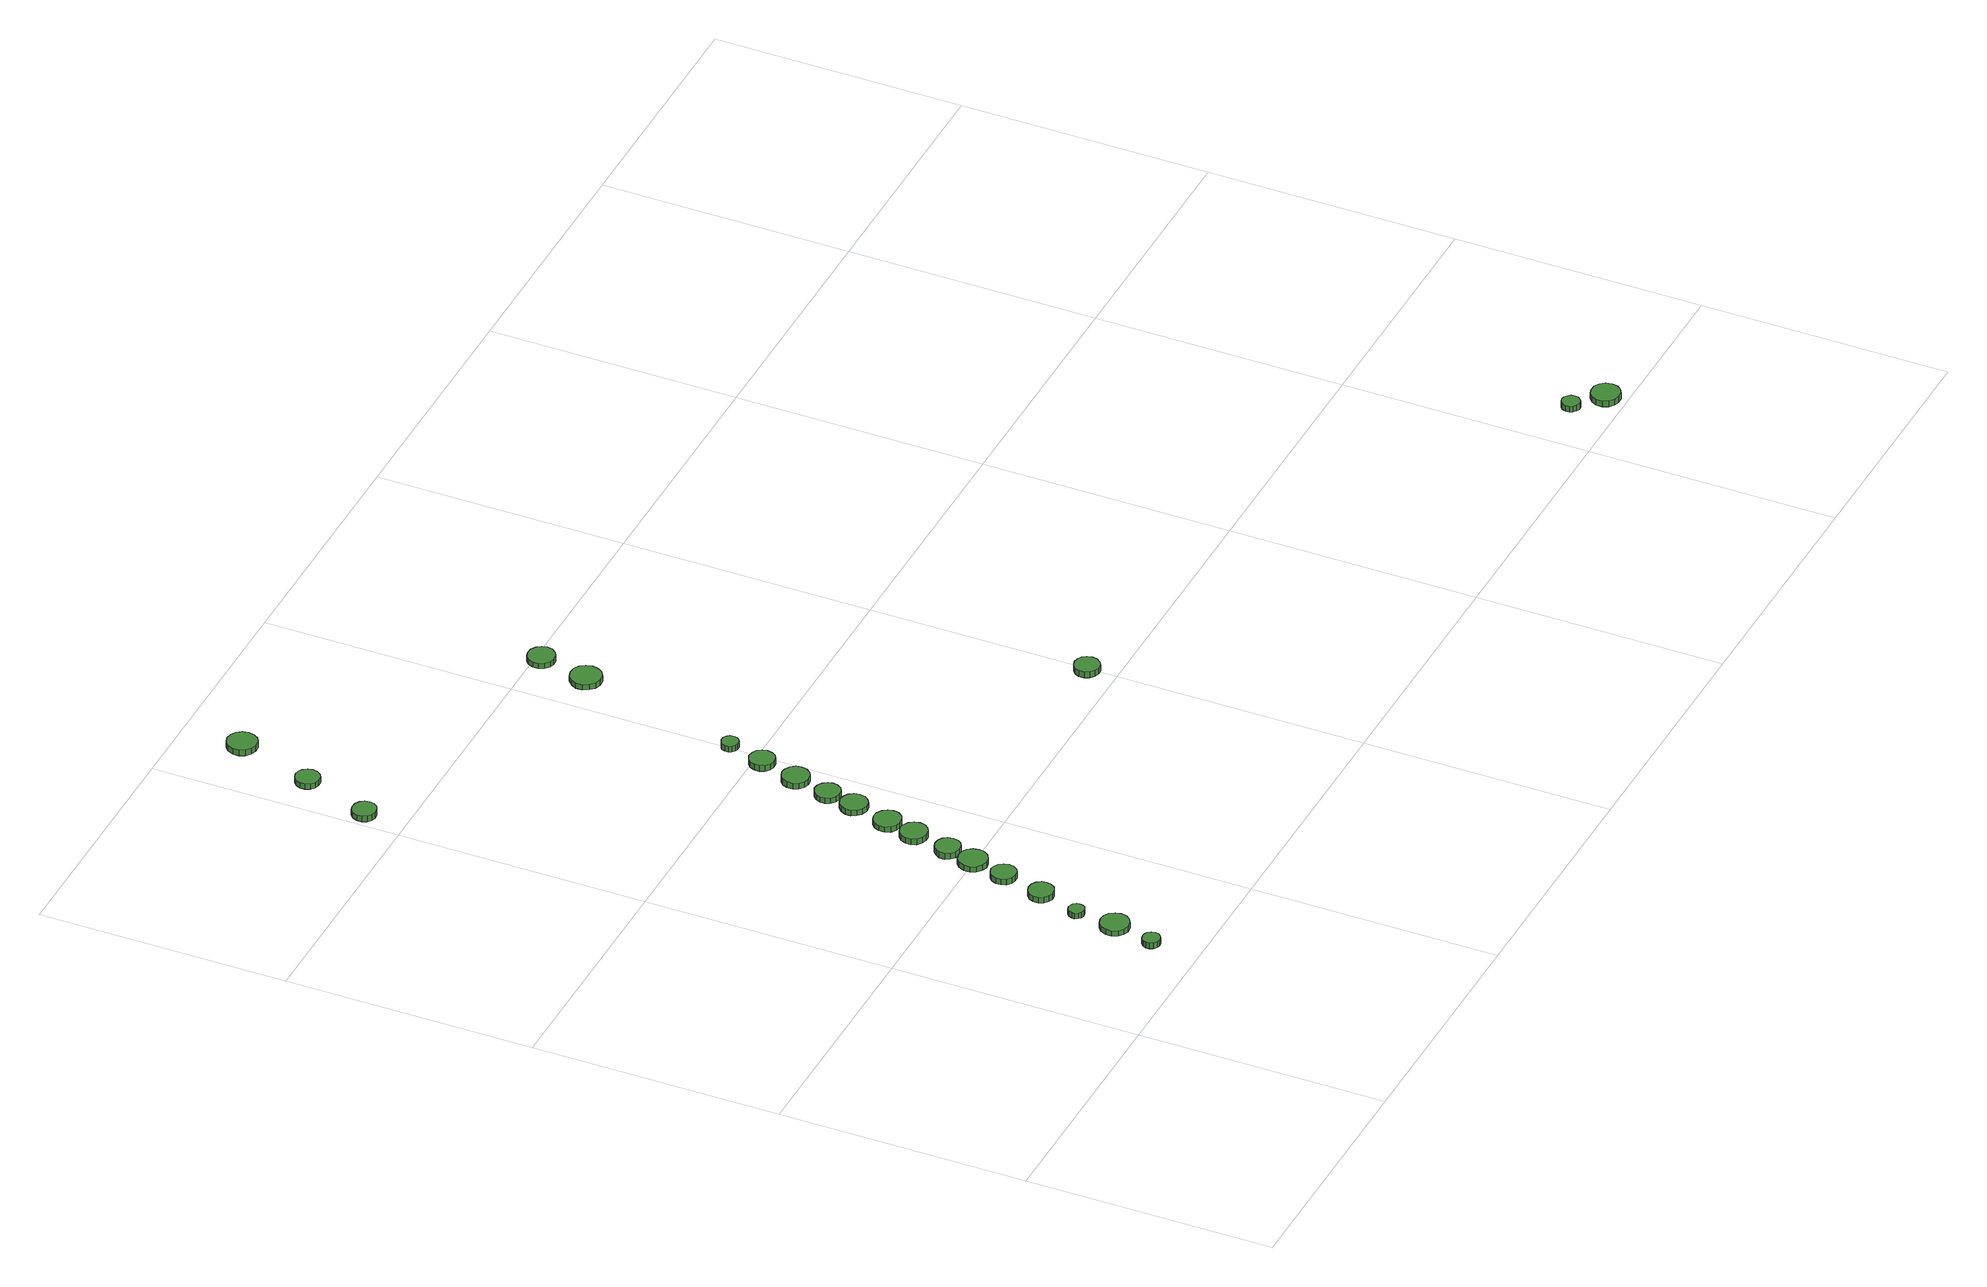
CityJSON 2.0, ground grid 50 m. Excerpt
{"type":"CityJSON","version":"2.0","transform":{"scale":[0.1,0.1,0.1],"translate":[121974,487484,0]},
"CityObjects":{
"tree1":{"type":"SolitaryVegetationObject","attributes":{"function":"something"},"geometry":[{"type":"MultiSurface","lod":"1","boundaries":[[[0,1,2,3,4,5,6,7,8,9,10,11,12,13,14]],[[15,16,17,18,19,20,21,22,23,24,25,26,27,28,29]],[[0,29,28,1]],[[1,28,27,2]],[[2,27,26,3]],[[3,26,25,4]],[[4,25,24,5]],[[5,24,23,6]],[[6,23,22,7]],[[7,22,21,8]],[[8,21,20,9]],[[9,20,19,10]],[[10,19,18,11]],[[11,18,17,12]],[[12,17,16,13]],[[13,16,15,14]],[[14,15,29,0]]]}]},
"tree2":{"type":"SolitaryVegetationObject","attributes":{"function":"something"},"geometry":[{"type":"MultiSurface","lod":"1","boundaries":[[[30,31,32,33,34,35,36,37,38,39,40,41,42,43,44]],[[45,46,47,48,49,50,51,52,53,54,55,56,57,58,59]],[[30,59,58,31]],[[31,58,57,32]],[[32,57,56,33]],[[33,56,55,34]],[[34,55,54,35]],[[35,54,53,36]],[[36,53,52,37]],[[37,52,51,38]],[[38,51,50,39]],[[39,50,49,40]],[[40,49,48,41]],[[41,48,47,42]],[[42,47,46,43]],[[43,46,45,44]],[[44,45,59,30]]]}]},
"tree3":{"type":"SolitaryVegetationObject","attributes":{"function":"something"},"geometry":[{"type":"MultiSurface","lod":"1","boundaries":[[[60,61,62,63,64,65,66,67,68,69,70,71,72,73,74]],[[75,76,77,78,79,80,81,82,83,84,85,86,87,88,89]],[[60,89,88,61]],[[61,88,87,62]],[[62,87,86,63]],[[63,86,85,64]],[[64,85,84,65]],[[65,84,83,66]],[[66,83,82,67]],[[67,82,81,68]],[[68,81,80,69]],[[69,80,79,70]],[[70,79,78,71]],[[71,78,77,72]],[[72,77,76,73]],[[73,76,75,74]],[[74,75,89,60]]]}]},
"tree4":{"type":"SolitaryVegetationObject","attributes":{"function":"something"},"geometry":[{"type":"MultiSurface","lod":"1","boundaries":[[[90,91,92,93,94,95,96,97,98,99,100,101,102,103,104]],[[105,106,107,108,109,110,111,112,113,114,115,116,117,118,119]],[[90,119,118,91]],[[91,118,117,92]],[[92,117,116,93]],[[93,116,115,94]],[[94,115,114,95]],[[95,114,113,96]],[[96,113,112,97]],[[97,112,111,98]],[[98,111,110,99]],[[99,110,109,100]],[[100,109,108,101]],[[101,108,107,102]],[[102,107,106,103]],[[103,106,105,104]],[[104,105,119,90]]]}]},
"tree5":{"type":"SolitaryVegetationObject","attributes":{"function":"something"},"geometry":[{"type":"MultiSurface","lod":"1","boundaries":[[[120,121,122,123,124,125,126,127,128,129,130,131,132,133,134]],[[135,136,137,138,139,140,141,142,143,144,145,146,147,148,149]],[[120,149,148,121]],[[121,148,147,122]],[[122,147,146,123]],[[123,146,145,124]],[[124,145,144,125]],[[125,144,143,126]],[[126,143,142,127]],[[127,142,141,128]],[[128,141,140,129]],[[129,140,139,130]],[[130,139,138,131]],[[131,138,137,132]],[[132,137,136,133]],[[133,136,135,134]],[[134,135,149,120]]]}]},
"tree6":{"type":"SolitaryVegetationObject","attributes":{"function":"something"},"geometry":[{"type":"MultiSurface","lod":"1","boundaries":[[[150,151,152,153,154,155,156,157,158,159,160,161,162,163,164]],[[165,166,167,168,169,170,171,172,173,174,175,176,177,178,179]],[[150,179,178,151]],[[151,178,177,152]],[[152,177,176,153]],[[153,176,175,154]],[[154,175,174,155]],[[155,174,173,156]],[[156,173,172,157]],[[157,172,171,158]],[[158,171,170,159]],[[159,170,169,160]],[[160,169,168,161]],[[161,168,167,162]],[[162,167,166,163]],[[163,166,165,164]],[[164,165,179,150]]]}]},
"tree7":{"type":"SolitaryVegetationObject","attributes":{"function":"something"},"geometry":[{"type":"MultiSurface","lod":"1","boundaries":[[[180,181,182,183,184,185,186,187,188,189,190,191,192,193,194]],[[195,196,197,198,199,200,201,202,203,204,205,206,207,208,209]],[[180,209,208,181]],[[181,208,207,182]],[[182,207,206,183]],[[183,206,205,184]],[[184,205,204,185]],[[185,204,203,186]],[[186,203,202,187]],[[187,202,201,188]],[[188,201,200,189]],[[189,200,199,190]],[[190,199,198,191]],[[191,198,197,192]],[[192,197,196,193]],[[193,196,195,194]],[[194,195,209,180]]]}]},
"tree8":{"type":"SolitaryVegetationObject","attributes":{"function":"something"},"geometry":[{"type":"MultiSurface","lod":"1","boundaries":[[[210,211,212,213,214,215,216,217,218,219,220,221,222,223,224]],[[225,226,227,228,229,230,231,232,233,234,235,236,237,238,239]],[[210,239,238,211]],[[211,238,237,212]],[[212,237,236,213]],[[213,236,235,214]],[[214,235,234,215]],[[215,234,233,216]],[[216,233,232,217]],[[217,232,231,218]],[[218,231,230,219]],[[219,230,229,220]],[[220,229,228,221]],[[221,228,227,222]],[[222,227,226,223]],[[223,226,225,224]],[[224,225,239,210]]]}]},
"tree9":{"type":"SolitaryVegetationObject","attributes":{"function":"something"},"geometry":[{"type":"MultiSurface","lod":"1","boundaries":[[[240,241,242,243,244,245,246,247,248,249,250,251,252,253,254]],[[255,256,257,258,259,260,261,262,263,264,265,266,267,268,269]],[[240,269,268,241]],[[241,268,267,242]],[[242,267,266,243]],[[243,266,265,244]],[[244,265,264,245]],[[245,264,263,246]],[[246,263,262,247]],[[247,262,261,248]],[[248,261,260,249]],[[249,260,259,250]],[[250,259,258,251]],[[251,258,257,252]],[[252,257,256,253]],[[253,256,255,254]],[[254,255,269,240]]]}]},
"tree10":{"type":"SolitaryVegetationObject","attributes":{"function":"something"},"geometry":[{"type":"MultiSurface","lod":"1","boundaries":[[[270,271,272,273,274,275,276,277,278,279,280,281,282,283,284]],[[285,286,287,288,289,290,291,292,293,294,295,296,297,298,299]],[[270,299,298,271]],[[271,298,297,272]],[[272,297,296,273]],[[273,296,295,274]],[[274,295,294,275]],[[275,294,293,276]],[[276,293,292,277]],[[277,292,291,278]],[[278,291,290,279]],[[279,290,289,280]],[[280,289,288,281]],[[281,288,287,282]],[[282,287,286,283]],[[283,286,285,284]],[[284,285,299,270]]]}]},
"tree11":{"type":"SolitaryVegetationObject","attributes":{"function":"something"},"geometry":[{"type":"MultiSurface","lod":"1","boundaries":[[[300,301,302,303,304,305,306,307,308,309,310,311,312,313,314]],[[315,316,317,318,319,320,321,322,323,324,325,326,327,328,329]],[[300,329,328,301]],[[301,328,327,302]],[[302,327,326,303]],[[303,326,325,304]],[[304,325,324,305]],[[305,324,323,306]],[[306,323,322,307]],[[307,322,321,308]],[[308,321,320,309]],[[309,320,319,310]],[[310,319,318,311]],[[311,318,317,312]],[[312,317,316,313]],[[313,316,315,314]],[[314,315,329,300]]]}]},
"tree12":{"type":"SolitaryVegetationObject","attributes":{"function":"something"},"geometry":[{"type":"MultiSurface","lod":"1","boundaries":[[[330,331,332,333,334,335,336,337,338,339,340,341,342,343,344]],[[345,346,347,348,349,350,351,352,353,354,355,356,357,358,359]],[[330,359,358,331]],[[331,358,357,332]],[[332,357,356,333]],[[333,356,355,334]],[[334,355,354,335]],[[335,354,353,336]],[[336,353,352,337]],[[337,352,351,338]],[[338,351,350,339]],[[339,350,349,340]],[[340,349,348,341]],[[341,348,347,342]],[[342,347,346,343]],[[343,346,345,344]],[[344,345,359,330]]]}]},
"tree13":{"type":"SolitaryVegetationObject","attributes":{"function":"something"},"geometry":[{"type":"MultiSurface","lod":"1","boundaries":[[[360,361,362,363,364,365,366,367,368,369,370,371,372,373,374]],[[375,376,377,378,379,380,381,382,383,384,385,386,387,388,389]],[[360,389,388,361]],[[361,388,387,362]],[[362,387,386,363]],[[363,386,385,364]],[[364,385,384,365]],[[365,384,383,366]],[[366,383,382,367]],[[367,382,381,368]],[[368,381,380,369]],[[369,380,379,370]],[[370,379,378,371]],[[371,378,377,372]],[[372,377,376,373]],[[373,376,375,374]],[[374,375,389,360]]]}]},
"tree14":{"type":"SolitaryVegetationObject","attributes":{"function":"something"},"geometry":[{"type":"MultiSurface","lod":"1","boundaries":[[[390,391,392,393,394,395,396,397,398,399,400,401,402,403,404]],[[405,406,407,408,409,410,411,412,413,414,415,416,417,418,419]],[[390,419,418,391]],[[391,418,417,392]],[[392,417,416,393]],[[393,416,415,394]],[[394,415,414,395]],[[395,414,413,396]],[[396,413,412,397]],[[397,412,411,398]],[[398,411,410,399]],[[399,410,409,400]],[[400,409,408,401]],[[401,408,407,402]],[[402,407,406,403]],[[403,406,405,404]],[[404,405,419,390]]]}]},
"tree15":{"type":"SolitaryVegetationObject","attributes":{"function":"something"},"geometry":[{"type":"MultiSurface","lod":"1","boundaries":[[[420,421,422,423,424,425,426,427,428,429,430,431,432,433,434]],[[435,436,437,438,439,440,441,442,443,444,445,446,447,448,449]],[[420,449,448,421]],[[421,448,447,422]],[[422,447,446,423]],[[423,446,445,424]],[[424,445,444,425]],[[425,444,443,426]],[[426,443,442,427]],[[427,442,441,428]],[[428,441,440,429]],[[429,440,439,430]],[[430,439,438,431]],[[431,438,437,432]],[[432,437,436,433]],[[433,436,435,434]],[[434,435,449,420]]]}]},
"tree16":{"type":"SolitaryVegetationObject","attributes":{"function":"something"},"geometry":[{"type":"MultiSurface","lod":"1","boundaries":[[[450,451,452,453,454,455,456,457,458,459,460,461,462,463,464]],[[465,466,467,468,469,470,471,472,473,474,475,476,477,478,479]],[[450,479,478,451]],[[451,478,477,452]],[[452,477,476,453]],[[453,476,475,454]],[[454,475,474,455]],[[455,474,473,456]],[[456,473,472,457]],[[457,472,471,458]],[[458,471,470,459]],[[459,470,469,460]],[[460,469,468,461]],[[461,468,467,462]],[[462,467,466,463]],[[463,466,465,464]],[[464,465,479,450]]]}]},
"tree17":{"type":"SolitaryVegetationObject","attributes":{"function":"something"},"geometry":[{"type":"MultiSurface","lod":"1","boundaries":[[[480,481,482,483,484,485,486,487,488,489,490,491,492,493,494]],[[495,496,497,498,499,500,501,502,503,504,505,506,507,508,509]],[[480,509,508,481]],[[481,508,507,482]],[[482,507,506,483]],[[483,506,505,484]],[[484,505,504,485]],[[485,504,503,486]],[[486,503,502,487]],[[487,502,501,488]],[[488,501,500,489]],[[489,500,499,490]],[[490,499,498,491]],[[491,498,497,492]],[[492,497,496,493]],[[493,496,495,494]],[[494,495,509,480]]]}]},
"tree18":{"type":"SolitaryVegetationObject","attributes":{"function":"something"},"geometry":[{"type":"MultiSurface","lod":"1","boundaries":[[[510,511,512,513,514,515,516,517,518,519,520,521,522,523,524]],[[525,526,527,528,529,530,531,532,533,534,535,536,537,538,539]],[[510,539,538,511]],[[511,538,537,512]],[[512,537,536,513]],[[513,536,535,514]],[[514,535,534,515]],[[515,534,533,516]],[[516,533,532,517]],[[517,532,531,518]],[[518,531,530,519]],[[519,530,529,520]],[[520,529,528,521]],[[521,528,527,522]],[[522,527,526,523]],[[523,526,525,524]],[[524,525,539,510]]]}]},
"tree19":{"type":"SolitaryVegetationObject","attributes":{"function":"something"},"geometry":[{"type":"MultiSurface","lod":"1","boundaries":[[[540,541,542,543,544,545,546,547,548,549,550,551,552,553,554]],[[555,556,557,558,559,560,561,562,563,564,565,566,567,568,569]],[[540,569,568,541]],[[541,568,567,542]],[[542,567,566,543]],[[543,566,565,544]],[[544,565,564,545]],[[545,564,563,546]],[[546,563,562,547]],[[547,562,561,548]],[[548,561,560,549]],[[549,560,559,550]],[[550,559,558,551]],[[551,558,557,552]],[[552,557,556,553]],[[553,556,555,554]],[[554,555,569,540]]]}]},
"tree20":{"type":"SolitaryVegetationObject","attributes":{"function":"something"},"geometry":[{"type":"MultiSurface","lod":"1","boundaries":[[[570,571,572,573,574,575,576,577,578,579,580,581,582,583,584]],[[585,586,587,588,589,590,591,592,593,594,595,596,597,598,599]],[[570,599,598,571]],[[571,598,597,572]],[[572,597,596,573]],[[573,596,595,574]],[[574,595,594,575]],[[575,594,593,576]],[[576,593,592,577]],[[577,592,591,578]],[[578,591,590,579]],[[579,590,589,580]],[[580,589,588,581]],[[581,588,587,582]],[[582,587,586,583]],[[583,586,585,584]],[[584,585,599,570]]]}]},
"tree21":{"type":"SolitaryVegetationObject","attributes":{"function":"something"},"geometry":[{"type":"MultiSurface","lod":"1","boundaries":[[[600,601,602,603,604,605,606,607,608,609,610,611,612,613,614]],[[615,616,617,618,619,620,621,622,623,624,625,626,627,628,629]],[[600,629,628,601]],[[601,628,627,602]],[[602,627,626,603]],[[603,626,625,604]],[[604,625,624,605]],[[605,624,623,606]],[[606,623,622,607]],[[607,622,621,608]],[[608,621,620,609]],[[609,620,619,610]],[[610,619,618,611]],[[611,618,617,612]],[[612,617,616,613]],[[613,616,615,614]],[[614,615,629,600]]]}]},
"tree22":{"type":"SolitaryVegetationObject","attributes":{"function":"something"},"geometry":[{"type":"MultiSurface","lod":"1","boundaries":[[[630,631,632,633,634,635,636,637,638,639,640,641,642,643,644]],[[645,646,647,648,649,650,651,652,653,654,655,656,657,658,659]],[[630,659,658,631]],[[631,658,657,632]],[[632,657,656,633]],[[633,656,655,634]],[[634,655,654,635]],[[635,654,653,636]],[[636,653,652,637]],[[637,652,651,638]],[[638,651,650,639]],[[639,650,649,640]],[[640,649,648,641]],[[641,648,647,642]],[[642,647,646,643]],[[643,646,645,644]],[[644,645,659,630]]]}]}
},
"vertices":[
[288,97,15],[286,104,15],[282,110,15],[276,113,15],[269,114,15],[262,112,15],[256,107,15],[253,100,15],[253,93,15],[256,86,15],[262,81,15],[269,79,15],[276,80,15],[282,84,15],[286,89,15],[286,89,2],[282,84,2],[276,80,2],[269,79,2],[262,81,2],[256,86,2],[253,93,2],[253,100,2],[256,107,2],[262,112,2],[269,114,2],[276,113,2],[282,110,2],[286,104,2],[288,97,2],
[316,179,14],[314,190,14],[307,200,14],[297,206,14],[285,207,14],[274,204,14],[265,196,14],[260,185,14],[260,173,14],[265,162,14],[274,154,14],[285,150,14],[297,152,14],[307,158,14],[314,167,14],[314,167,2],[307,158,2],[297,152,2],[285,150,2],[274,154,2],[265,162,2],[260,173,2],[260,185,2],[265,196,2],[274,204,2],[285,207,2],[297,206,2],[307,200,2],[314,190,2],[316,179,2],
[313,261,13],[312,267,13],[308,273,13],[302,276,13],[296,277,13],[290,275,13],[285,270,13],[282,264,13],[282,258,13],[285,252,13],[290,248,13],[296,246,13],[302,246,13],[308,249,13],[312,255,13],[312,255,1],[308,249,1],[302,246,1],[296,246,1],[290,248,1],[285,252,1],[282,258,1],[282,264,1],[285,270,1],[290,275,1],[296,277,1],[302,276,1],[308,273,1],[312,267,1],[313,261,1],
[348,344,14],[346,354,14],[340,363,14],[331,368,14],[320,369,14],[311,366,14],[303,359,14],[299,350,14],[299,339,14],[303,330,14],[311,323,14],[320,319,14],[331,321,14],[340,326,14],[346,334,14],[346,334,1],[340,326,1],[331,321,1],[320,319,1],[311,323,1],[303,330,1],[299,339,1],[299,350,1],[303,359,1],[311,366,1],[320,369,1],[331,368,1],[340,363,1],[346,354,1],[348,344,1],
[371,431,13],[369,441,13],[363,450,13],[354,455,13],[344,456,13],[334,453,13],[326,446,13],[322,436,13],[322,426,13],[326,416,13],[334,409,13],[344,406,13],[354,407,13],[363,412,13],[369,421,13],[369,421,1],[363,412,1],[354,407,1],[344,406,1],[334,409,1],[326,416,1],[322,426,1],[322,436,1],[326,446,1],[334,453,1],[344,456,1],[354,455,1],[363,450,1],[369,441,1],[371,431,1],
[53,1582,18],[51,1592,18],[45,1600,18],[36,1605,18],[26,1606,18],[17,1603,18],[10,1597,18],[6,1587,18],[6,1577,18],[10,1568,18],[17,1562,18],[26,1559,18],[36,1560,18],[45,1565,18],[51,1573,18],[51,1573,5],[45,1565,5],[36,1560,5],[26,1559,5],[17,1562,5],[10,1568,5],[6,1577,5],[6,1587,5],[10,1597,5],[17,1603,5],[26,1606,5],[36,1605,5],[45,1600,5],[51,1592,5],[53,1582,5],
[389,500,14],[387,511,14],[380,521,14],[370,527,14],[358,528,14],[347,525,14],[338,517,14],[333,506,14],[333,494,14],[338,483,14],[347,475,14],[358,471,14],[370,473,14],[380,479,14],[387,488,14],[387,488,2],[380,479,2],[370,473,2],[358,471,2],[347,475,2],[338,483,2],[333,494,2],[333,506,2],[338,517,2],[347,525,2],[358,528,2],[370,527,2],[380,521,2],[387,511,2],[389,500,2],
[400,558,15],[398,568,15],[392,576,15],[383,581,15],[372,582,15],[362,579,15],[355,572,15],[350,563,15],[350,552,15],[355,543,15],[362,536,15],[372,533,15],[383,534,15],[392,539,15],[398,547,15],[398,547,2],[392,539,2],[383,534,2],[372,533,2],[362,536,2],[355,543,2],[350,552,2],[350,563,2],[355,572,2],[362,579,2],[372,582,2],[383,581,2],[392,576,2],[398,568,2],[400,558,2],
[420,634,14],[418,645,14],[411,654,14],[401,660,14],[390,661,14],[380,658,14],[371,650,14],[367,640,14],[367,629,14],[371,618,14],[380,611,14],[390,608,14],[401,609,14],[411,614,14],[418,623,14],[418,623,1],[411,614,1],[401,609,1],[390,608,1],[380,611,1],[371,618,1],[367,629,1],[367,640,1],[371,650,1],[380,658,1],[390,661,1],[401,660,1],[411,654,1],[418,645,1],[420,634,1],
[98,1718,20],[96,1728,20],[90,1736,20],[82,1741,20],[72,1742,20],[62,1739,20],[55,1732,20],[51,1723,20],[51,1713,20],[55,1704,20],[62,1697,20],[72,1694,20],[82,1695,20],[90,1700,20],[96,1708,20],[96,1708,8],[90,1700,8],[82,1695,8],[72,1694,8],[62,1697,8],[55,1704,8],[51,1713,8],[51,1723,8],[55,1732,8],[62,1739,8],[72,1742,8],[82,1741,8],[90,1736,8],[96,1728,8],[98,1718,8],
[434,694,14],[432,705,14],[425,714,14],[415,720,14],[404,721,14],[394,718,14],[385,710,14],[381,700,14],[381,689,14],[385,678,14],[394,671,14],[404,668,14],[415,669,14],[425,674,14],[432,683,14],[432,683,2],[425,674,2],[415,669,2],[404,668,2],[394,671,2],[385,678,2],[381,689,2],[381,700,2],[385,710,2],[394,718,2],[404,721,2],[415,720,2],[425,714,2],[432,705,2],[434,694,2],
[452,771,16],[450,782,16],[443,791,16],[434,796,16],[423,798,16],[412,794,16],[404,787,16],[399,776,16],[399,765,16],[404,755,16],[412,748,16],[423,744,16],[434,745,16],[443,751,16],[450,760,16],[450,760,4],[443,751,4],[434,745,4],[423,744,4],[412,748,4],[404,755,4],[399,765,4],[399,776,4],[404,787,4],[412,794,4],[423,798,4],[434,796,4],[443,791,4],[450,782,4],[452,771,4],
[151,1872,23],[148,1884,23],[141,1894,23],[131,1900,23],[118,1902,23],[107,1898,23],[98,1890,23],[93,1878,23],[93,1866,23],[98,1855,23],[107,1847,23],[118,1843,23],[131,1844,23],[141,1850,23],[148,1860,23],[148,1860,10],[141,1850,10],[131,1844,10],[118,1843,10],[107,1847,10],[98,1855,10],[93,1866,10],[93,1878,10],[98,1890,10],[107,1898,10],[118,1902,10],[131,1900,10],[141,1894,10],[148,1884,10],[151,1872,10],
[463,830,16],[461,840,16],[455,848,16],[446,854,16],[435,855,16],[426,851,16],[418,844,16],[414,835,16],[414,825,16],[418,815,16],[426,808,16],[435,805,16],[446,806,16],[455,811,16],[461,820,16],[461,820,4],[455,811,4],[446,806,4],[435,805,4],[426,808,4],[418,815,4],[414,825,4],[414,835,4],[418,844,4],[426,851,4],[435,855,4],[446,854,4],[455,848,4],[461,840,4],[463,830,4],
[481,902,19],[479,913,19],[472,922,19],[462,928,19],[451,929,19],[441,925,19],[432,918,19],[428,908,19],[428,896,19],[432,886,19],[441,879,19],[451,875,19],[462,876,19],[472,882,19],[479,891,19],[479,891,6],[472,882,6],[462,876,6],[451,875,6],[441,879,6],[432,886,6],[428,896,6],[428,908,6],[432,918,6],[441,925,6],[451,929,6],[462,928,6],[472,922,6],[479,913,6],[481,902,6],
[498,979,22],[496,989,22],[490,997,22],[481,1002,22],[470,1004,22],[461,1000,22],[453,993,22],[449,984,22],[449,973,22],[453,964,22],[461,957,22],[470,954,22],[481,955,22],[490,960,22],[496,969,22],[496,969,9],[490,960,9],[481,955,9],[470,954,9],[461,957,9],[453,964,9],[449,973,9],[449,984,9],[453,993,9],[461,1000,9],[470,1004,9],[481,1002,9],[490,997,9],[496,989,9],[498,979,9],
[505,1051,28],[504,1058,28],[500,1063,28],[494,1067,28],[487,1068,28],[480,1065,28],[475,1061,28],[472,1054,28],[472,1047,28],[475,1041,28],[480,1036,28],[487,1034,28],[494,1035,28],[500,1038,28],[504,1044,28],[504,1044,15],[500,1038,15],[494,1035,15],[487,1034,15],[480,1036,15],[475,1041,15],[472,1047,15],[472,1054,15],[475,1061,15],[480,1065,15],[487,1068,15],[494,1067,15],[500,1063,15],[504,1058,15],[505,1051,15],
[595,1378,29],[592,1390,29],[585,1400,29],[574,1407,29],[561,1408,29],[549,1404,29],[540,1395,29],[534,1384,29],[534,1371,29],[540,1360,29],[549,1351,29],[561,1347,29],[574,1348,29],[585,1355,29],[592,1365,29],[592,1365,17],[585,1355,17],[574,1348,17],[561,1347,17],[549,1351,17],[540,1360,17],[534,1371,17],[534,1384,17],[540,1395,17],[549,1404,17],[561,1408,17],[574,1407,17],[585,1400,17],[592,1390,17],[595,1378,17],
[613,1478,30],[611,1488,30],[604,1497,30],[594,1503,30],[583,1504,30],[573,1501,30],[564,1493,30],[560,1483,30],[560,1472,30],[564,1462,30],[573,1454,30],[583,1451,30],[594,1452,30],[604,1458,30],[611,1467,30],[611,1467,18],[604,1458,18],[594,1452,18],[583,1451,18],[573,1454,18],[564,1462,18],[560,1472,18],[560,1483,18],[564,1493,18],[573,1501,18],[583,1504,18],[594,1503,18],[604,1497,18],[611,1488,18],[613,1478,18],
[1007,552,26],[1005,563,26],[999,571,26],[990,576,26],[980,577,26],[970,574,26],[962,567,26],[958,558,26],[958,547,26],[962,538,26],[970,531,26],[980,527,26],[990,528,26],[999,534,26],[1005,542,26],[1005,542,13],[999,534,13],[990,528,13],[980,527,13],[970,531,13],[962,538,13],[958,547,13],[958,558,13],[962,567,13],[970,574,13],[980,577,13],[990,576,13],[999,571,13],[1005,563,13],[1007,552,13],
[2119,82,25],[2118,89,25],[2113,95,25],[2107,99,25],[2100,100,25],[2093,98,25],[2087,93,25],[2084,86,25],[2084,78,25],[2087,72,25],[2093,67,25],[2100,64,25],[2107,65,25],[2113,69,25],[2118,75,25],[2118,75,12],[2113,69,12],[2107,65,12],[2100,64,12],[2093,67,12],[2087,72,12],[2084,78,12],[2084,86,12],[2087,93,12],[2093,98,12],[2100,100,12],[2107,99,12],[2113,95,12],[2118,89,12],[2119,82,12],
[2181,35,25],[2179,47,25],[2172,56,25],[2162,62,25],[2150,63,25],[2139,60,25],[2130,52,25],[2125,41,25],[2125,29,25],[2130,18,25],[2139,10,25],[2150,7,25],[2162,8,25],[2172,14,25],[2179,23,25],[2179,23,12],[2172,14,12],[2162,8,12],[2150,7,12],[2139,10,12],[2130,18,12],[2125,29,12],[2125,41,12],[2130,52,12],[2139,60,12],[2150,63,12],[2162,62,12],[2172,56,12],[2179,47,12],[2181,35,12]
]}
